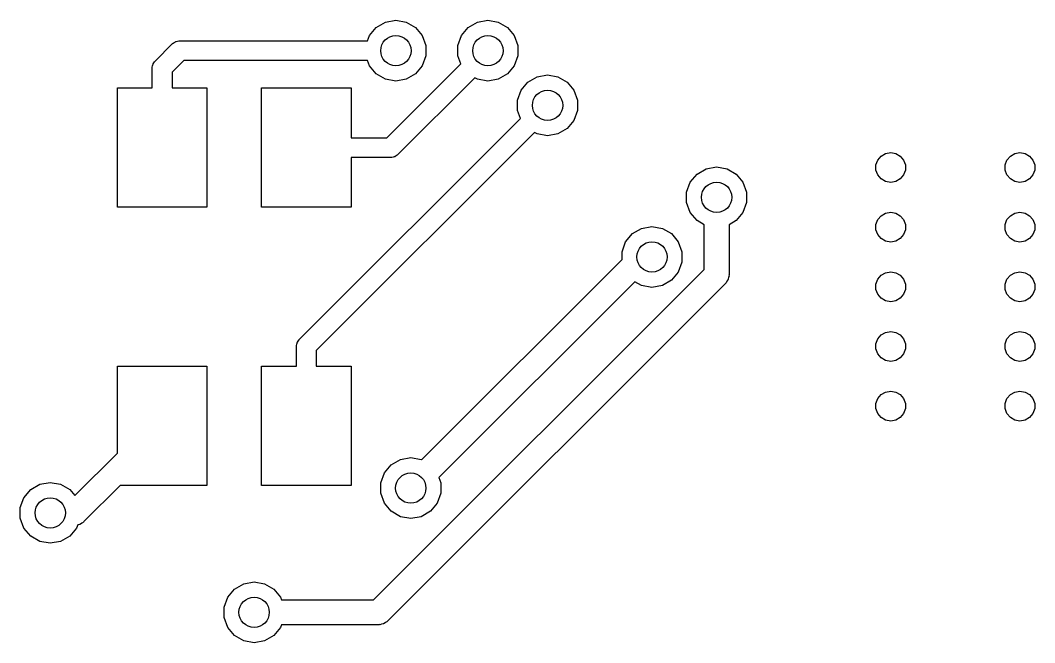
# Model space of a CAD drawing. Extents: x 79.1 to 119.2, y -116.5 to -82.2.
# Drawn here: x 79.1 to 89.3, y -103.58 to -97.32 of the extents above; entities that cross this region are included whole.
import ezdxf

# ---------------------------------------------------------------- set-up
doc = ezdxf.new("R2010")
doc.units = 0
doc.header["$MEASUREMENT"] = 0
doc.layers.add('BLACK', color=7, linetype='CONTINUOUS')

msp = doc.modelspace()

# ---------------------------------------------------------------- linework, layer by layer
at = {"layer": 'Black'}
for p, q in [((82.61, -97.472), (82.6783, -97.3906)), ((82.6783, -97.3906), (82.7704, -97.3375)), ((82.7704, -97.3375), (82.875, -97.319)), ((82.875, -97.319), (82.9796, -97.3375)), ((82.9796, -97.3375), (83.0717, -97.3906)), ((83.0717, -97.3906), (83.14, -97.472)), ((83.535, -97.472), (83.6033, -97.3906)), ((83.6033, -97.3906), (83.6954, -97.3375)), ((83.6954, -97.3375), (83.8, -97.319)), ((83.8, -97.319), (83.9046, -97.3375)), ((83.9046, -97.3375), (83.9967, -97.3906)), ((83.9967, -97.3906), (84.065, -97.472)), ((82.5907, -97.525), (82.61, -97.472)), ((83.14, -97.472), (83.1763, -97.5719)), ((83.4987, -97.5719), (83.535, -97.472)), ((84.065, -97.472), (84.1013, -97.5719)), ((80.4543, -97.7293), (80.6293, -97.5543)), ((80.6293, -97.5543), (80.6329, -97.5518)), ((80.6329, -97.5518), (80.6357, -97.5484)), ((80.6357, -97.5484), (80.647, -97.5419)), ((80.647, -97.5419), (80.6577, -97.5344)), ((80.6577, -97.5344), (80.662, -97.5332)), ((80.662, -97.5332), (80.6658, -97.531)), ((80.6658, -97.531), (80.6787, -97.5288)), ((80.6787, -97.5288), (80.6913, -97.5254)), ((80.6913, -97.5254), (80.6957, -97.5258)), ((80.6957, -97.5258), (80.7, -97.525)), ((80.7, -97.525), (82.5907, -97.525)), ((83.1763, -97.5719), (83.1763, -97.6781)), ((83.4987, -97.6781), (83.4987, -97.5719)), ((84.1013, -97.5719), (84.1013, -97.6781)), ((83.1763, -97.6781), (83.14, -97.778)), ((83.5272, -97.7564), (83.4987, -97.6781)), ((84.1013, -97.6781), (84.065, -97.778)), ((80.425, -97.8), (80.4258, -97.7957)), ((80.425, -98), (80.425, -97.8)), ((80.4254, -97.7913), (80.4288, -97.7787)), ((80.4258, -97.7957), (80.4254, -97.7913)), ((80.4288, -97.7787), (80.431, -97.7658)), ((80.431, -97.7658), (80.4332, -97.762)), ((80.4332, -97.762), (80.4344, -97.7577)), ((80.4344, -97.7577), (80.4419, -97.747)), ((80.4419, -97.747), (80.4484, -97.7357)), ((80.4484, -97.7357), (80.4518, -97.7329)), ((80.4518, -97.7329), (80.4543, -97.7293)), ((80.7414, -97.725), (80.625, -97.8414)), ((82.5907, -97.725), (80.7414, -97.725)), ((82.61, -97.778), (82.5907, -97.725)), ((82.6783, -97.8594), (82.61, -97.778)), ((82.7836, -98.5), (83.5272, -97.7564)), ((83.14, -97.778), (83.0717, -97.8594)), ((84.065, -97.778), (83.9967, -97.8594)), ((80.625, -97.8414), (80.625, -98)), ((82.7704, -97.9125), (82.6783, -97.8594)), ((82.875, -97.931), (82.7704, -97.9125)), ((82.9796, -97.9125), (82.875, -97.931)), ((83.6691, -97.8973), (82.8957, -98.6707)), ((83.0717, -97.8594), (82.9796, -97.9125)), ((83.6954, -97.9125), (83.6691, -97.8973)), ((83.8, -97.931), (83.6954, -97.9125)), ((83.9046, -97.9125), (83.8, -97.931)), ((83.9967, -97.8594), (83.9046, -97.9125)), ((84.2033, -97.9406), (84.2954, -97.8875)), ((84.2954, -97.8875), (84.4, -97.869)), ((84.4, -97.869), (84.5046, -97.8875)), ((84.5046, -97.8875), (84.5967, -97.9406)), ((80.075, -99.2), (80.075, -98)), ((80.075, -98), (80.425, -98)), ((80.625, -98), (80.975, -98)), ((80.975, -98), (80.975, -99.2)), ((81.525, -99.2), (81.525, -98)), ((81.525, -98), (82.425, -98)), ((82.425, -98), (82.425, -98.5)), ((84.135, -98.022), (84.2033, -97.9406)), ((84.5967, -97.9406), (84.665, -98.022)), ((84.0987, -98.1219), (84.135, -98.022)), ((84.665, -98.022), (84.7013, -98.1219)), ((84.0987, -98.2281), (84.0987, -98.1219)), ((84.7013, -98.1219), (84.7013, -98.2281)), ((81.9043, -100.529), (84.1272, -98.3064)), ((84.1272, -98.3064), (84.0987, -98.2281)), ((84.7013, -98.2281), (84.665, -98.328)), ((84.5967, -98.4094), (84.5046, -98.4625)), ((84.665, -98.328), (84.5967, -98.4094)), ((84.2691, -98.4473), (82.075, -100.641)), ((82.425, -98.5), (82.7836, -98.5)), ((84.2954, -98.4625), (84.2691, -98.4473)), ((84.4, -98.481), (84.2954, -98.4625)), ((84.5046, -98.4625), (84.4, -98.481)), ((82.825, -98.7), (82.425, -98.7)), ((82.425, -98.7), (82.425, -99.2)), ((82.8293, -98.6992), (82.825, -98.7)), ((82.8337, -98.6996), (82.8293, -98.6992)), ((82.8463, -98.6962), (82.8337, -98.6996)), ((82.8592, -98.694), (82.8463, -98.6962)), ((82.863, -98.6918), (82.8592, -98.694)), ((82.8673, -98.6906), (82.863, -98.6918)), ((82.878, -98.6831), (82.8673, -98.6906)), ((82.8893, -98.6766), (82.878, -98.6831)), ((82.8921, -98.6732), (82.8893, -98.6766)), ((82.8957, -98.6707), (82.8921, -98.6732)), ((87.7017, -98.7739), (87.7196, -98.7247)), ((87.7196, -98.7247), (87.7532, -98.6847)), ((87.7532, -98.6847), (87.7985, -98.6585)), ((87.7985, -98.6585), (87.85, -98.6494)), ((87.85, -98.6494), (87.9015, -98.6585)), ((87.9015, -98.6585), (87.9468, -98.6847)), ((87.9468, -98.6847), (87.9804, -98.7247)), ((87.9804, -98.7247), (87.9983, -98.7739)), ((89.0017, -98.7739), (89.0196, -98.7247)), ((89.0196, -98.7247), (89.0532, -98.6847)), ((89.0532, -98.6847), (89.0985, -98.6585)), ((89.0985, -98.6585), (89.15, -98.6494)), ((89.15, -98.6494), (89.2015, -98.6585)), ((89.2015, -98.6585), (89.2468, -98.6847)), ((89.2468, -98.6847), (89.2804, -98.7247)), ((89.2804, -98.7247), (89.2983, -98.7739)), ((85.9033, -98.8656), (85.9954, -98.8125)), ((85.9954, -98.8125), (86.1, -98.794)), ((86.1, -98.794), (86.2046, -98.8125)), ((86.2046, -98.8125), (86.2967, -98.8656)), ((87.7017, -98.8261), (87.7017, -98.7739)), ((87.7196, -98.8753), (87.7017, -98.8261)), ((87.9983, -98.8261), (87.9804, -98.8753)), ((87.9983, -98.7739), (87.9983, -98.8261)), ((89.0017, -98.8261), (89.0017, -98.7739)), ((89.0196, -98.8753), (89.0017, -98.8261)), ((89.2983, -98.8261), (89.2804, -98.8753)), ((89.2983, -98.7739), (89.2983, -98.8261)), ((85.835, -98.947), (85.9033, -98.8656)), ((86.2967, -98.8656), (86.365, -98.947)), ((87.7532, -98.9153), (87.7196, -98.8753)), ((87.7985, -98.9415), (87.7532, -98.9153)), ((87.9468, -98.9153), (87.9015, -98.9415)), ((87.9804, -98.8753), (87.9468, -98.9153)), ((89.0532, -98.9153), (89.0196, -98.8753)), ((89.0985, -98.9415), (89.0532, -98.9153)), ((89.2468, -98.9153), (89.2015, -98.9415)), ((89.2804, -98.8753), (89.2468, -98.9153)), ((85.7987, -99.0469), (85.835, -98.947)), ((86.365, -98.947), (86.4013, -99.0469)), ((87.85, -98.9506), (87.7985, -98.9415)), ((87.9015, -98.9415), (87.85, -98.9506)), ((89.15, -98.9506), (89.0985, -98.9415)), ((89.2015, -98.9415), (89.15, -98.9506)), ((85.7987, -99.1531), (85.7987, -99.0469)), ((86.4013, -99.0469), (86.4013, -99.1531)), ((80.975, -99.2), (80.075, -99.2)), ((82.425, -99.2), (81.525, -99.2)), ((85.835, -99.253), (85.7987, -99.1531)), ((86.4013, -99.1531), (86.365, -99.253)), ((85.9033, -99.3344), (85.835, -99.253)), ((85.975, -99.3758), (85.9033, -99.3344)), ((86.2967, -99.3344), (86.225, -99.3758)), ((86.365, -99.253), (86.2967, -99.3344)), ((87.7017, -99.3739), (87.7196, -99.3247)), ((87.7196, -99.3247), (87.7532, -99.2847)), ((87.7532, -99.2847), (87.7985, -99.2585)), ((87.7985, -99.2585), (87.85, -99.2494)), ((87.85, -99.2494), (87.9015, -99.2585)), ((87.9015, -99.2585), (87.9468, -99.2847)), ((87.9468, -99.2847), (87.9804, -99.3247)), ((87.9804, -99.3247), (87.9983, -99.3739)), ((89.0017, -99.3739), (89.0196, -99.3247)), ((89.0196, -99.3247), (89.0532, -99.2847)), ((89.0532, -99.2847), (89.0985, -99.2585)), ((89.0985, -99.2585), (89.15, -99.2494)), ((89.15, -99.2494), (89.2015, -99.2585)), ((89.2015, -99.2585), (89.2468, -99.2847)), ((89.2468, -99.2847), (89.2804, -99.3247)), ((89.2804, -99.3247), (89.2983, -99.3739)), ((85.2533, -99.4656), (85.3454, -99.4125)), ((85.3454, -99.4125), (85.45, -99.394)), ((85.45, -99.394), (85.5546, -99.4125)), ((85.5546, -99.4125), (85.6467, -99.4656)), ((85.975, -99.8267), (85.975, -99.3758)), ((86.225, -99.3758), (86.225, -99.8785)), ((87.7017, -99.4261), (87.7017, -99.3739)), ((87.7196, -99.4753), (87.7017, -99.4261)), ((87.9983, -99.4261), (87.9804, -99.4753)), ((87.9983, -99.3739), (87.9983, -99.4261)), ((89.0017, -99.4261), (89.0017, -99.3739)), ((89.0196, -99.4753), (89.0017, -99.4261)), ((89.2983, -99.4261), (89.2804, -99.4753)), ((89.2983, -99.3739), (89.2983, -99.4261)), ((85.1487, -99.6469), (85.185, -99.547)), ((85.185, -99.547), (85.2533, -99.4656)), ((85.6467, -99.4656), (85.715, -99.547)), ((85.715, -99.547), (85.7513, -99.6469)), ((87.7532, -99.5153), (87.7196, -99.4753)), ((87.7985, -99.5415), (87.7532, -99.5153)), ((87.85, -99.5506), (87.7985, -99.5415)), ((87.9015, -99.5415), (87.85, -99.5506)), ((87.9468, -99.5153), (87.9015, -99.5415)), ((87.9804, -99.4753), (87.9468, -99.5153)), ((89.0532, -99.5153), (89.0196, -99.4753)), ((89.0985, -99.5415), (89.0532, -99.5153)), ((89.15, -99.5506), (89.0985, -99.5415)), ((89.2015, -99.5415), (89.15, -99.5506)), ((89.2468, -99.5153), (89.2015, -99.5415)), ((89.2804, -99.4753), (89.2468, -99.5153)), ((85.1487, -99.7245), (85.1487, -99.6469)), ((85.7513, -99.6469), (85.7513, -99.7531)), ((83.1335, -101.74), (85.1487, -99.7245)), ((82.6517, -103.15), (85.975, -99.8267)), ((85.715, -99.853), (85.6467, -99.9344)), ((85.7513, -99.7531), (85.715, -99.853)), ((87.7985, -99.8585), (87.85, -99.8494)), ((87.85, -99.8494), (87.9015, -99.8585)), ((89.0985, -99.8585), (89.15, -99.8494)), ((89.15, -99.8494), (89.2015, -99.8585)), ((85.2781, -99.9487), (83.3073, -101.92)), ((85.3454, -99.9875), (85.2781, -99.9487)), ((85.6467, -99.9344), (85.5546, -99.9875)), ((86.2039, -99.9447), (86.1958, -99.9589)), ((86.2133, -99.9313), (86.2039, -99.9447)), ((86.2147, -99.926), (86.2133, -99.9313)), ((86.2175, -99.9213), (86.2147, -99.926)), ((86.2203, -99.9052), (86.2175, -99.9213)), ((86.2245, -99.8894), (86.2203, -99.9052)), ((86.225, -99.8785), (86.224, -99.8839)), ((86.224, -99.8839), (86.2245, -99.8894)), ((87.7017, -99.9739), (87.7196, -99.9247)), ((87.7196, -99.9247), (87.7532, -99.8847)), ((87.7532, -99.8847), (87.7985, -99.8585)), ((87.9015, -99.8585), (87.9468, -99.8847)), ((87.9468, -99.8847), (87.9804, -99.9247)), ((87.9804, -99.9247), (87.9983, -99.9739)), ((89.0017, -99.9739), (89.0196, -99.9247)), ((89.0196, -99.9247), (89.0532, -99.8847)), ((89.0532, -99.8847), (89.0985, -99.8585)), ((89.2015, -99.8585), (89.2468, -99.8847)), ((89.2468, -99.8847), (89.2804, -99.9247)), ((89.2804, -99.9247), (89.2983, -99.9739)), ((86.1884, -99.9669), (82.7919, -103.363)), ((85.45, -100.006), (85.3454, -99.9875)), ((85.5546, -99.9875), (85.45, -100.006)), ((86.1915, -99.9624), (86.1884, -99.9669)), ((86.1958, -99.9589), (86.1915, -99.9624)), ((87.7017, -100.026), (87.7017, -99.9739)), ((87.7196, -100.075), (87.7017, -100.026)), ((87.9983, -100.026), (87.9804, -100.075)), ((87.9983, -99.9739), (87.9983, -100.026)), ((89.0017, -100.026), (89.0017, -99.9739)), ((89.0196, -100.075), (89.0017, -100.026)), ((89.2983, -100.026), (89.2804, -100.075)), ((89.2983, -99.9739), (89.2983, -100.026)), ((87.7532, -100.115), (87.7196, -100.075)), ((87.7985, -100.141), (87.7532, -100.115)), ((87.85, -100.151), (87.7985, -100.141)), ((87.9015, -100.141), (87.85, -100.151)), ((87.9468, -100.115), (87.9015, -100.141)), ((87.9804, -100.075), (87.9468, -100.115)), ((89.0532, -100.115), (89.0196, -100.075)), ((89.0985, -100.141), (89.0532, -100.115)), ((89.15, -100.151), (89.0985, -100.141)), ((89.2015, -100.141), (89.15, -100.151)), ((89.2468, -100.115), (89.2015, -100.141)), ((89.2804, -100.075), (89.2468, -100.115)), ((87.7532, -100.485), (87.7985, -100.459)), ((87.7985, -100.459), (87.85, -100.449)), ((87.85, -100.449), (87.9015, -100.459)), ((87.9015, -100.459), (87.9468, -100.485)), ((89.0532, -100.485), (89.0985, -100.459)), ((89.0985, -100.459), (89.15, -100.449)), ((89.15, -100.449), (89.2015, -100.459)), ((89.2015, -100.459), (89.2468, -100.485)), ((81.8788, -100.579), (81.881, -100.566)), ((81.881, -100.566), (81.8832, -100.562)), ((81.8832, -100.562), (81.8844, -100.558)), ((81.8844, -100.558), (81.8919, -100.547)), ((81.8919, -100.547), (81.8984, -100.536)), ((81.8984, -100.536), (81.9018, -100.533)), ((81.9018, -100.533), (81.9043, -100.529)), ((87.7017, -100.574), (87.7196, -100.525)), ((87.7196, -100.525), (87.7532, -100.485)), ((87.9468, -100.485), (87.9804, -100.525)), ((87.9804, -100.525), (87.9983, -100.574)), ((89.0017, -100.574), (89.0196, -100.525)), ((89.0196, -100.525), (89.0532, -100.485)), ((89.2468, -100.485), (89.2804, -100.525)), ((89.2804, -100.525), (89.2983, -100.574)), ((81.875, -100.6), (81.8758, -100.596)), ((81.875, -100.8), (81.875, -100.6)), ((81.8754, -100.591), (81.8788, -100.579)), ((81.8758, -100.596), (81.8754, -100.591)), ((82.075, -100.641), (82.075, -100.8)), ((87.7017, -100.626), (87.7017, -100.574)), ((87.7196, -100.675), (87.7017, -100.626)), ((87.9983, -100.626), (87.9804, -100.675)), ((87.9983, -100.574), (87.9983, -100.626)), ((89.0017, -100.626), (89.0017, -100.574)), ((89.0196, -100.675), (89.0017, -100.626)), ((89.2983, -100.626), (89.2804, -100.675)), ((89.2983, -100.574), (89.2983, -100.626)), ((87.7532, -100.715), (87.7196, -100.675)), ((87.7985, -100.741), (87.7532, -100.715)), ((87.85, -100.751), (87.7985, -100.741)), ((87.9015, -100.741), (87.85, -100.751)), ((87.9468, -100.715), (87.9015, -100.741)), ((87.9804, -100.675), (87.9468, -100.715)), ((89.0532, -100.715), (89.0196, -100.675)), ((89.0985, -100.741), (89.0532, -100.715)), ((89.15, -100.751), (89.0985, -100.741)), ((89.2015, -100.741), (89.15, -100.751)), ((89.2468, -100.715), (89.2015, -100.741)), ((89.2804, -100.675), (89.2468, -100.715)), ((80.075, -101.673), (80.075, -100.8)), ((80.075, -100.8), (80.975, -100.8)), ((80.975, -100.8), (80.975, -102)), ((81.525, -102), (81.525, -100.8)), ((81.525, -100.8), (81.875, -100.8)), ((82.075, -100.8), (82.425, -100.8)), ((82.425, -100.8), (82.425, -102)), ((87.7532, -101.085), (87.7985, -101.059)), ((87.7985, -101.059), (87.85, -101.049)), ((87.85, -101.049), (87.9015, -101.059)), ((87.9015, -101.059), (87.9468, -101.085)), ((89.0532, -101.085), (89.0985, -101.059)), ((89.0985, -101.059), (89.15, -101.049)), ((89.15, -101.049), (89.2015, -101.059)), ((89.2015, -101.059), (89.2468, -101.085)), ((87.7017, -101.174), (87.7196, -101.125)), ((87.7017, -101.226), (87.7017, -101.174)), ((87.7196, -101.125), (87.7532, -101.085)), ((87.9468, -101.085), (87.9804, -101.125)), ((87.9804, -101.125), (87.9983, -101.174)), ((87.9983, -101.174), (87.9983, -101.226)), ((89.0017, -101.174), (89.0196, -101.125)), ((89.0017, -101.226), (89.0017, -101.174)), ((89.0196, -101.125), (89.0532, -101.085)), ((89.2468, -101.085), (89.2804, -101.125)), ((89.2804, -101.125), (89.2983, -101.174)), ((89.2983, -101.174), (89.2983, -101.226)), ((87.7196, -101.275), (87.7017, -101.226)), ((87.7532, -101.315), (87.7196, -101.275)), ((87.9804, -101.275), (87.9468, -101.315)), ((87.9983, -101.226), (87.9804, -101.275)), ((89.0196, -101.275), (89.0017, -101.226)), ((89.0532, -101.315), (89.0196, -101.275)), ((89.2804, -101.275), (89.2468, -101.315)), ((89.2983, -101.226), (89.2804, -101.275)), ((87.7985, -101.341), (87.7532, -101.315)), ((87.85, -101.351), (87.7985, -101.341)), ((87.9015, -101.341), (87.85, -101.351)), ((87.9468, -101.315), (87.9015, -101.341)), ((89.0985, -101.341), (89.0532, -101.315)), ((89.15, -101.351), (89.0985, -101.341)), ((89.2015, -101.341), (89.15, -101.351)), ((89.2468, -101.315), (89.2015, -101.341)), ((79.6473, -102.101), (80.075, -101.673)), ((82.76, -101.872), (82.8283, -101.791)), ((82.8283, -101.791), (82.9204, -101.737)), ((82.9204, -101.737), (83.025, -101.719)), ((83.025, -101.719), (83.1296, -101.737)), ((83.1296, -101.737), (83.1335, -101.74)), ((82.7237, -101.972), (82.76, -101.872)), ((79.2033, -102.041), (79.2954, -101.987)), ((79.2954, -101.987), (79.4, -101.969)), ((79.4, -101.969), (79.5046, -101.987)), ((79.5046, -101.987), (79.5967, -102.041)), ((82.7237, -102.078), (82.7237, -101.972)), ((83.3073, -101.92), (83.3263, -101.972)), ((83.3263, -101.972), (83.3263, -102.078)), ((79.135, -102.122), (79.2033, -102.041)), ((79.5967, -102.041), (79.6473, -102.101)), ((80.1018, -102), (79.7384, -102.363)), ((80.975, -102), (80.1018, -102)), ((82.425, -102), (81.525, -102)), ((82.76, -102.178), (82.7237, -102.078)), ((83.3263, -102.078), (83.29, -102.178)), ((79.0987, -102.222), (79.135, -102.122)), ((82.8283, -102.259), (82.76, -102.178)), ((83.29, -102.178), (83.2217, -102.259)), ((79.0987, -102.328), (79.0987, -102.222)), ((82.9204, -102.313), (82.8283, -102.259)), ((83.2217, -102.259), (83.1296, -102.313)), ((79.135, -102.428), (79.0987, -102.328)), ((79.6769, -102.395), (79.665, -102.428)), ((79.6928, -102.392), (79.6769, -102.395)), ((79.6975, -102.39), (79.6928, -102.392)), ((79.7028, -102.388), (79.6975, -102.39)), ((79.7162, -102.379), (79.7028, -102.388)), ((79.7303, -102.371), (79.7162, -102.379)), ((79.7339, -102.367), (79.7303, -102.371)), ((79.7384, -102.363), (79.7339, -102.367)), ((83.025, -102.331), (82.9204, -102.313)), ((83.1296, -102.313), (83.025, -102.331)), ((79.2033, -102.509), (79.135, -102.428)), ((79.665, -102.428), (79.5967, -102.509)), ((79.2954, -102.563), (79.2033, -102.509)), ((79.4, -102.581), (79.2954, -102.563)), ((79.5046, -102.563), (79.4, -102.581)), ((79.5967, -102.509), (79.5046, -102.563)), ((81.2533, -103.041), (81.3454, -102.987)), ((81.3454, -102.987), (81.45, -102.969)), ((81.45, -102.969), (81.5546, -102.987)), ((81.5546, -102.987), (81.6467, -103.041)), ((81.185, -103.122), (81.2533, -103.041)), ((81.6467, -103.041), (81.715, -103.122)), ((81.1487, -103.222), (81.185, -103.122)), ((81.715, -103.122), (81.7252, -103.15)), ((81.7252, -103.15), (82.6517, -103.15)), ((81.1487, -103.328), (81.1487, -103.222)), ((81.185, -103.428), (81.1487, -103.328)), ((81.7252, -103.4), (81.715, -103.428)), ((82.7035, -103.4), (81.7252, -103.4)), ((82.7089, -103.399), (82.7035, -103.4)), ((82.7144, -103.4), (82.7089, -103.399)), ((82.7302, -103.395), (82.7144, -103.4)), ((82.7463, -103.392), (82.7302, -103.395)), ((82.751, -103.39), (82.7463, -103.392)), ((82.7563, -103.388), (82.751, -103.39)), ((82.7697, -103.379), (82.7563, -103.388)), ((82.7839, -103.371), (82.7697, -103.379)), ((82.7874, -103.367), (82.7839, -103.371)), ((82.7919, -103.363), (82.7874, -103.367)), ((81.2533, -103.509), (81.185, -103.428)), ((81.3454, -103.563), (81.2533, -103.509)), ((81.6467, -103.509), (81.5546, -103.563)), ((81.715, -103.428), (81.6467, -103.509)), ((81.45, -103.581), (81.3454, -103.563)), ((81.5546, -103.563), (81.45, -103.581))]:
    msp.add_line(p, q, dxfattribs=at)
for centre in [(82.875, -97.625), (83.8, -97.625), (84.4, -98.175), (86.1, -99.1), (85.45, -99.7), (83.025, -102.025), (79.4, -102.275), (81.45, -103.275)]:
    msp.add_circle(centre, 0.1524, dxfattribs=at)

doc.saveas('drawing.dxf')
